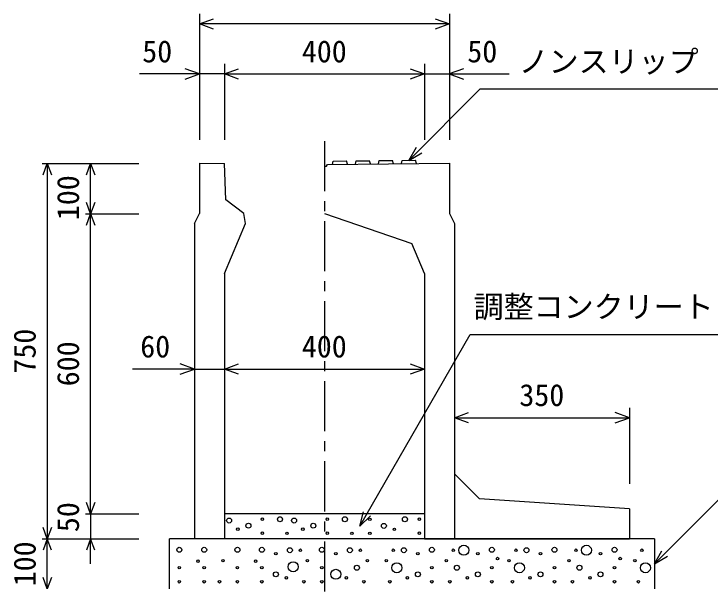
# Model space of a CAD drawing. Units: millimetres, scale not verified. Extents: x -16800 to 16800, y -5940 to 5940.
# Drawn here: x 6229 to 7621, y 2732 to 3873 of the extents above; entities that cross this region are included whole.
import ezdxf
from ezdxf.enums import TextEntityAlignment as Align

# ---------------------------------------------------------------- set-up
doc = ezdxf.new("R2010")
doc.units = ezdxf.units.MM
doc.header["$LTSCALE"] = 20
doc.linetypes.add('CHAIN1', pattern=[8, 5, -1, 1, -1])
for name, color, linetype, lineweight in [('0-0_DIM', 7, 'Continuous', 25), ('0-2_HATCH', 6, 'Continuous', 25), ('0-5_OUTLINE', 3, 'Continuous', 25)]:
    doc.layers.add(name, color=color, linetype=linetype, lineweight=lineweight)
doc.styles.add('ＭＳ ゴシック', font='')
doc.styles.get('ＭＳ ゴシック').set_extended_font_data('MS Gothic')

msp = doc.modelspace()

# ---------------------------------------------------------------- linework, layer by layer
at = {"layer": '0-0_DIM'}
for p, q in [((6600, 3872.67), (6600, 3620.93)), ((7100, 3872.67), (7100, 3620.93)), ((7100, 3852.67), (6600, 3852.67)), ((6650, 3772.67), (6650, 3620.93)), ((7050, 3772.67), (7050, 3620.93)), ((6600, 3752.67), (6480.34, 3752.67)), ((6650, 3752.67), (6600, 3752.67)), ((6650, 3752.67), (7050, 3752.67)), ((7050, 3752.67), (7100, 3752.67)), ((7100, 3752.67), (7219.66, 3752.67)), ((7018.95, 3580.16), (7161.16, 3722.37)), ((7718.05, 3722.37), (7161.16, 3722.37)), ((7018.95, 3580.16), (7033.95, 3606.14)), ((7018.95, 3580.16), (7044.93, 3595.15)), ((6285.8, 3573.97), (6479.13, 3573.97)), ((6295.8, 3573.97), (6295.8, 2823.97)), ((6382.46, 3473.47), (6382.46, 3573.97)), ((6372.46, 3473.47), (6479.13, 3473.47)), ((6382.46, 2873.97), (6382.46, 3473.47)), ((6590, 3163.09), (6466.42, 3163.09)), ((6590, 3163.09), (6650, 3163.09)), ((6650, 3163.09), (7050, 3163.09)), ((7460, 3085.93), (7460, 2933.97)), ((7110, 3065.93), (7460, 3065.93)), ((7673.65, 2937.62), (7510, 2773.97)), ((6372.46, 2873.97), (6479.13, 2873.97)), ((6382.46, 2873.97), (6382.46, 2823.97)), ((6920.74, 2848.97), (6928.5, 2877.94)), ((6920.74, 2848.97), (6941.95, 2870.18)), ((6285.8, 2823.97), (6479.13, 2823.97)), ((6295.8, 2723.97), (6295.8, 2823.97)), ((6382.46, 2773.97), (6382.46, 2823.97)), ((7510, 2773.97), (7525, 2799.95)), ((7510, 2773.97), (7535.98, 2788.97))]:
    msp.add_line(p, q, dxfattribs=at)
at = {"layer": '0-0_DIM', "linetype": 'CHAIN1'}
msp.add_line((6850, 3618.77), (6850, 2523.97), dxfattribs=at)
at = {"layer": '0-0_DIM'}
for points in [[(6628.23, 3842.41), (6600.04, 3852.67), (6628.23, 3862.94)], [(7071.85, 3862.94), (7100.04, 3852.67), (7071.85, 3842.41)], [(6571.81, 3742.41), (6600, 3752.67), (6571.81, 3762.94)], [(6678.19, 3742.41), (6650, 3752.67), (6678.19, 3762.94)], [(7021.88, 3762.94), (7050.08, 3752.67), (7021.88, 3742.41)], [(7128.12, 3762.94), (7099.92, 3752.67), (7128.12, 3742.41)], [(6287.59, 3551.41), (6295.8, 3573.97), (6304.01, 3551.41)], [(6374.26, 3551.41), (6382.46, 3573.97), (6390.67, 3551.41)], [(6390.67, 3496.02), (6382.46, 3473.47), (6374.26, 3496.02)], [(6374.26, 3450.91), (6382.46, 3473.47), (6390.67, 3450.91)], [(6920.74, 2848.97), (7141.85, 3231.94), (7781.05, 3231.94)], [(6561.81, 3152.83), (6590, 3163.09), (6561.81, 3173.35)], [(6678.19, 3152.83), (6650, 3163.09), (6678.19, 3173.35)], [(7021.81, 3173.35), (7050, 3163.09), (7021.81, 3152.83)], [(7138.19, 3055.67), (7110, 3065.93), (7138.19, 3076.19)], [(7431.81, 3055.67), (7460, 3065.93), (7431.81, 3076.19)], [(6390.67, 2896.52), (6382.46, 2873.97), (6374.26, 2896.52)], [(6304.01, 2846.52), (6295.8, 2823.97), (6287.59, 2846.52)], [(6304.01, 2801.41), (6295.8, 2823.97), (6287.59, 2801.41)], [(6390.67, 2801.41), (6382.46, 2823.97), (6374.26, 2801.41)], [(6304.01, 2746.52), (6295.8, 2723.97), (6287.59, 2746.52)]]:
    msp.add_lwpolyline(points, dxfattribs=at)
at = {"layer": '0-2_HATCH'}
for p, q in [((6866, 3572.13), (6867.45, 3578.64)), ((6867.45, 3578.64), (6894.45, 3578.91)), ((6896, 3572.43), (6894.45, 3578.91)), ((6912, 3572.59), (6913.45, 3579.1)), ((6913.45, 3579.1), (6940.45, 3579.37)), ((6942, 3572.88), (6940.45, 3579.37)), ((6958, 3573.05), (6959.45, 3579.56)), ((6959.45, 3579.56), (6986.45, 3579.83)), ((6988, 3573.35), (6986.45, 3579.83)), ((7004, 3573.51), (7005.45, 3580.02)), ((7005.45, 3580.02), (7032.45, 3580.29)), ((7034, 3573.81), (7032.45, 3580.29))]:
    msp.add_line(p, q, dxfattribs=at)
for centre, radius in [((6659.51, 2860.47), 5), ((6698.03, 2850.15), 5), ((6726.07, 2863.28), 2.5), ((6761.23, 2862.99), 5), ((6789.37, 2860.47), 5), ((6827.89, 2850.15), 5), ((6855.93, 2863.28), 2.5), ((6891.09, 2862.99), 5), ((6941, 2862.99), 2.5), ((6969.04, 2849.86), 5), ((7011.09, 2862.99), 5), ((7039.95, 2863.28), 2.5), ((6677, 2843.14), 2.5), ((6806.86, 2843.14), 2.5), ((6990.07, 2842.86), 2.5), ((6726.07, 2835.26), 2.5), ((6775.25, 2834.98), 2.5), ((6855.93, 2835.26), 2.5), ((6905.11, 2834.98), 2.5), ((6941, 2834.98), 2.5), ((7039.95, 2835.26), 2.5), ((6559.94, 2802.02), 5), ((6609.64, 2802.02), 5), ((6676.11, 2802.02), 5), ((6724.97, 2802.02), 5), ((6781.04, 2801.14), 5), ((6802.07, 2801.14), 2.5), ((6844.97, 2802.02), 5), ((6901.04, 2801.14), 5), ((6922.07, 2801.14), 2.5), ((6987.93, 2801.14), 2.5), ((7008.96, 2801.14), 5), ((7065.03, 2802.02), 5), ((7107.93, 2801.14), 2.5), ((7128.96, 2801.14), 10), ((7185.03, 2802.02), 5), ((7233.15, 2801.14), 2.5), ((7254.18, 2801.14), 5), ((7310.26, 2802.02), 5), ((7353.15, 2801.14), 2.5), ((7374.18, 2801.14), 10), ((7430.26, 2802.02), 5), ((7485.08, 2801.14), 2.5), ((6753.01, 2794.14), 2.5), ((6873.01, 2794.14), 2.5), ((7036.99, 2794.14), 2.5), ((7156.99, 2794.14), 2.5), ((7196.37, 2784.45), 2.5), ((7282.22, 2794.14), 2.5), ((7402.22, 2794.14), 2.5), ((7441.6, 2784.45), 2.5), ((6597.22, 2779.22), 2.5), ((6647.23, 2780.13), 2.5), ((6712.55, 2779.22), 2.5), ((6787.58, 2768.13), 10), ((6816.09, 2780.13), 2.5), ((6915.06, 2766.13), 5), ((6936.09, 2780.13), 2.5), ((6973.91, 2780.13), 2.5), ((6994.94, 2766.13), 10), ((7093.91, 2780.13), 2.5), ((7114.94, 2766.13), 5), ((7219.13, 2780.13), 2.5), ((7240.16, 2766.13), 10), ((7339.13, 2780.13), 2.5), ((7360.16, 2766.13), 5), ((7471.06, 2780.13), 2.5), ((7492.09, 2766.13), 10), ((6559.94, 2766.13), 2.5), ((6609.64, 2766.13), 2.5), ((6676.11, 2766.13), 2.5), ((6724.97, 2766.13), 2.5), ((6753.01, 2752.99), 5), ((6844.97, 2766.13), 2.5), ((6873.01, 2752.99), 10), ((7036.99, 2752.99), 5), ((7065.03, 2766.13), 2.5), ((7156.99, 2752.99), 5), ((7185.03, 2766.13), 2.5), ((7282.22, 2752.99), 5), ((7310.26, 2766.13), 2.5), ((7402.22, 2752.99), 5), ((7430.26, 2766.13), 2.5), ((6774.03, 2745.99), 2.5), ((6894.03, 2745.99), 2.5), ((7015.97, 2745.99), 2.5), ((7135.97, 2745.99), 2.5), ((7261.19, 2745.99), 2.5), ((7381.19, 2745.99), 2.5), ((6559.94, 2738.11), 2.5), ((6609.64, 2738.11), 2.5), ((6640.22, 2738.11), 2.5), ((6676.11, 2738.11), 2.5), ((6724.97, 2738.11), 2.5), ((6809.08, 2738.11), 2.5), ((6844.97, 2738.11), 2.5), ((6929.08, 2738.11), 2.5), ((6980.92, 2738.11), 2.5), ((7065.03, 2738.11), 2.5), ((7100.92, 2738.11), 2.5), ((7185.03, 2738.11), 2.5), ((7226.14, 2738.11), 2.5), ((7310.26, 2738.11), 2.5), ((7346.14, 2738.11), 2.5), ((7430.26, 2738.11), 2.5), ((7478.07, 2738.11), 2.5)]:
    msp.add_circle(centre, radius, dxfattribs=at)
at = {"layer": '0-5_OUTLINE'}
for p, q in [((6600, 3574.47), (6650.02, 3573.97)), ((6600, 3574.47), (6600, 3473.97)), ((6653.02, 3501.09), (6650.02, 3573.97)), ((6856, 3572.03), (7100, 3574.47)), ((6689.02, 3473.97), (6653.02, 3501.09)), ((6590, 3453.97), (6600, 3473.97)), ((6692.02, 3453.97), (6689.02, 3473.97)), ((6850, 3473.97), (7024.79, 3413.97)), ((6590, 3453.97), (6590, 2823.97)), ((6650, 3353.97), (6692.02, 3453.97)), ((7110, 3453.97), (7110, 2823.97)), ((7050, 3353.97), (7024.79, 3413.97)), ((6650, 3353.97), (6650, 2823.97)), ((7050, 3353.97), (7050, 2823.97)), ((7110, 2953.97), (7160, 2903.97)), ((7460, 2883.97), (7160, 2903.97)), ((7460, 2883.97), (7460, 2823.97)), ((7050, 2873.97), (6650, 2873.97)), ((7510, 2823.97), (6540, 2823.97)), ((6540, 2723.97), (6540, 2823.97)), ((6650, 2823.97), (6590, 2823.97)), ((7050, 2823.97), (7460, 2823.97)), ((7510, 2823.97), (7510, 2723.97))]:
    msp.add_line(p, q, dxfattribs=at)
for points in [[(6850, 3568.77), (6854.5, 3568.77), (6856, 3572.03)], [(7100, 3574.47), (7100, 3473.97), (7110, 3453.97)]]:
    msp.add_lwpolyline(points, dxfattribs=at)

# ---------------------------------------------------------------- texts
at = {"layer": '0-0_DIM', "style": 'ＭＳ ゴシック'}
for s, p in [('50', (6485.81, 3762.67)), ('400', (6805, 3762.67)), ('50', (7135.91, 3762.67)), ('ノンスリップ', (7238.47, 3742.55)), ('調整コンクリート', (7148.56, 3252.46)), ('60', (6481.79, 3173.09)), ('400', (6805, 3173.09)), ('350', (7240, 3075.93))]:
    msp.add_text(s, height=43.99, dxfattribs=at).set_placement(p, align=Align.BOTTOM_LEFT)
for s, p in [('100', (6372.46, 3460.66)), ('750', (6285.8, 3153.97)), ('600', (6372.46, 3128.72)), ('50', (6372.46, 2837.29)), ('100', (6285.8, 2728.97))]:
    msp.add_text(s, height=43.99, rotation=90, dxfattribs=at).set_placement(p, align=Align.BOTTOM_LEFT)

doc.saveas('drawing.dxf')
